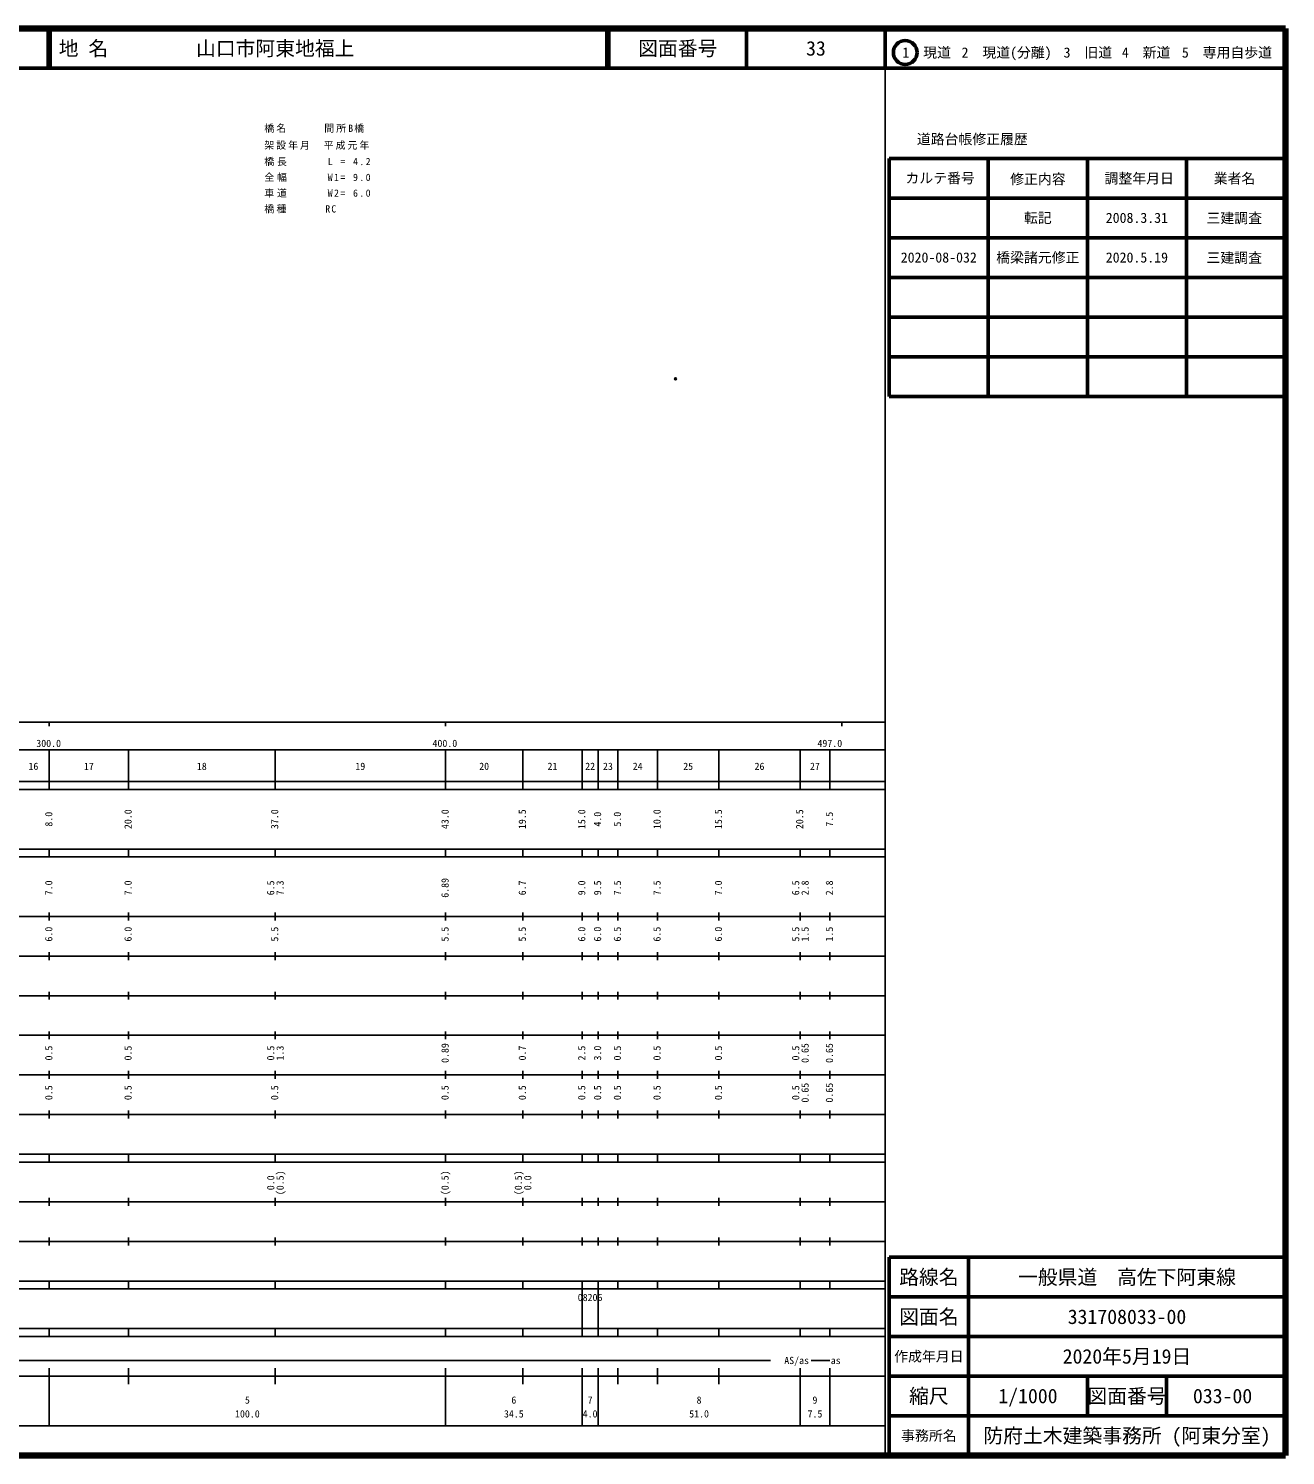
# Model space of a CAD drawing. Units: millimetres on the paper. Extents: x 40 to 680, y 20 to 380.
# Drawn here: x 362.8 to 680, y 20 to 380 of the extents above; entities that cross this region are included whole.
import ezdxf
from ezdxf.enums import TextEntityAlignment as Align

# ---------------------------------------------------------------- set-up
doc = ezdxf.new("R2010")
doc.units = ezdxf.units.MM
doc.header["$PDMODE"] = 32
doc.header["$PDSIZE"] = 0.5
for name, color, linetype in [('M-OTRS', 6, 'Continuous'), ('M-STR-HTXT', 7, 'Continuous'), ('M-TTL-TXT', 7, 'Continuous')]:
    doc.layers.add(name, color=color, linetype=linetype)
for name, color, linetype, lineweight in [('M-TTL', 2, 'Continuous', 140), ('M-TTL-BAND', 7, 'Continuous', 25), ('M-TTL-FRAM', 2, 'Continuous', 50), ('M-TTL-LINE', 7, 'Continuous', 50)]:
    doc.layers.add(name, color=color, linetype=linetype, lineweight=lineweight)
doc.styles.add('ＭＳ ゴシック', font='')
doc.styles.get('ＭＳ ゴシック').set_extended_font_data('MS Gothic')

msp = doc.modelspace()

# ---------------------------------------------------------------- linework, layer by layer
at = {"layer": 'M-OTRS'}
msp.add_point((526.054, 291.592), dxfattribs=at)
at = {"layer": 'M-TTL'}
for p, q in [((680, 380), (40, 380)), ((680, 20), (680, 380)), ((40, 20), (680, 20))]:
    msp.add_line(p, q, dxfattribs=at)
at = {"layer": 'M-TTL-BAND'}
for p, q in [((579, 20), (579, 370)), ((40, 205), (579, 205)), ((368, 205), (368, 204)), ((468, 205), (468, 204)), ((568, 205), (568, 204)), ((68, 198), (579, 198)), ((368, 188), (368, 198)), ((388, 188), (388, 198)), ((425, 188), (425, 198)), ((468, 188), (468, 198)), ((487.5, 188), (487.5, 198)), ((502.5, 188), (502.5, 198)), ((506.5, 188), (506.5, 198)), ((511.5, 188), (511.5, 198)), ((521.5, 188), (521.5, 198)), ((537, 188), (537, 198)), ((557.5, 188), (557.5, 198)), ((565, 188), (565, 198)), ((40, 190), (579, 190)), ((40, 188), (579, 188)), ((40, 173), (579, 173)), ((368, 171), (368, 173)), ((388, 171), (388, 173)), ((425, 171), (425, 173)), ((468, 171), (468, 173)), ((487.5, 171), (487.5, 173)), ((502.5, 171), (502.5, 173)), ((506.5, 171), (506.5, 173)), ((511.5, 171), (511.5, 173)), ((521.5, 171), (521.5, 173)), ((537, 171), (537, 173)), ((557.5, 171), (557.5, 173)), ((565, 171), (565, 173)), ((40, 171), (579, 171)), ((40, 156), (579, 156)), ((368, 155), (368, 157)), ((388, 155), (388, 157)), ((425, 155), (425, 157)), ((468, 155), (468, 157)), ((487.5, 155), (487.5, 157)), ((502.5, 155), (502.5, 157)), ((506.5, 155), (506.5, 157)), ((511.5, 155), (511.5, 157)), ((521.5, 155), (521.5, 157)), ((537, 155), (537, 157)), ((557.5, 155), (557.5, 157)), ((565, 155), (565, 157)), ((46, 146), (579, 146)), ((368, 145), (368, 147)), ((388, 145), (388, 147)), ((425, 145), (425, 147)), ((468, 145), (468, 147)), ((487.5, 145), (487.5, 147)), ((502.5, 145), (502.5, 147)), ((506.5, 145), (506.5, 147)), ((511.5, 145), (511.5, 147)), ((521.5, 145), (521.5, 147)), ((537, 145), (537, 147)), ((557.5, 145), (557.5, 147)), ((565, 145), (565, 147)), ((368, 135), (368, 137)), ((388, 135), (388, 137)), ((425, 135), (425, 137)), ((468, 135), (468, 137)), ((487.5, 135), (487.5, 137)), ((502.5, 135), (502.5, 137)), ((506.5, 135), (506.5, 137)), ((511.5, 135), (511.5, 137)), ((521.5, 135), (521.5, 137)), ((537, 135), (537, 137)), ((557.5, 135), (557.5, 137)), ((565, 135), (565, 137)), ((52, 136), (579, 136)), ((46, 126), (579, 126)), ((368, 125), (368, 127)), ((388, 125), (388, 127)), ((425, 125), (425, 127)), ((468, 125), (468, 127)), ((487.5, 125), (487.5, 127)), ((502.5, 125), (502.5, 127)), ((506.5, 125), (506.5, 127)), ((511.5, 125), (511.5, 127)), ((521.5, 125), (521.5, 127)), ((537, 125), (537, 127)), ((557.5, 125), (557.5, 127)), ((565, 125), (565, 127)), ((52, 116), (579, 116)), ((368, 115), (368, 117)), ((388, 115), (388, 117)), ((425, 115), (425, 117)), ((468, 115), (468, 117)), ((487.5, 115), (487.5, 117)), ((502.5, 115), (502.5, 117)), ((506.5, 115), (506.5, 117)), ((511.5, 115), (511.5, 117)), ((521.5, 115), (521.5, 117)), ((537, 115), (537, 117)), ((557.5, 115), (557.5, 117)), ((565, 115), (565, 117)), ((46, 106), (579, 106)), ((368, 105), (368, 107)), ((388, 105), (388, 107)), ((425, 105), (425, 107)), ((468, 105), (468, 107)), ((487.5, 105), (487.5, 107)), ((502.5, 105), (502.5, 107)), ((506.5, 105), (506.5, 107)), ((511.5, 105), (511.5, 107)), ((521.5, 105), (521.5, 107)), ((537, 105), (537, 107)), ((557.5, 105), (557.5, 107)), ((565, 105), (565, 107)), ((40, 96), (579, 96)), ((40, 94), (579, 94)), ((368, 94), (368, 96)), ((388, 94), (388, 96)), ((425, 94), (425, 96)), ((468, 94), (468, 96)), ((487.5, 94), (487.5, 96)), ((502.5, 94), (502.5, 96)), ((506.5, 94), (506.5, 96)), ((511.5, 94), (511.5, 96)), ((521.5, 94), (521.5, 96)), ((537, 94), (537, 96)), ((557.5, 94), (557.5, 96)), ((565, 94), (565, 96)), ((49, 84), (579, 84)), ((368, 83), (368, 85)), ((388, 83), (388, 85)), ((425, 83), (425, 85)), ((468, 83), (468, 85)), ((487.5, 83), (487.5, 85)), ((502.5, 83), (502.5, 85)), ((506.5, 83), (506.5, 85)), ((511.5, 83), (511.5, 85)), ((521.5, 83), (521.5, 85)), ((537, 83), (537, 85)), ((557.5, 83), (557.5, 85)), ((565, 83), (565, 85)), ((40, 74), (579, 74)), ((368, 73), (368, 75)), ((388, 73), (388, 75)), ((425, 73), (425, 75)), ((468, 73), (468, 75)), ((487.5, 73), (487.5, 75)), ((502.5, 73), (502.5, 75)), ((506.5, 73), (506.5, 75)), ((511.5, 73), (511.5, 75)), ((521.5, 73), (521.5, 75)), ((537, 73), (537, 75)), ((557.5, 73), (557.5, 75)), ((565, 73), (565, 75)), ((40, 64), (579, 64)), ((40, 62), (579, 62)), ((368, 62), (368, 64)), ((388, 62), (388, 64)), ((425, 62), (425, 64)), ((468, 62), (468, 64)), ((487.5, 62), (487.5, 64)), ((502.5, 62), (502.5, 64)), ((502.5, 52), (502.5, 62)), ((506.5, 62), (506.5, 64)), ((506.5, 52), (506.5, 62)), ((511.5, 62), (511.5, 64)), ((521.5, 62), (521.5, 64)), ((537, 62), (537, 64)), ((557.5, 62), (557.5, 64)), ((565, 62), (565, 64)), ((40, 52), (579, 52)), ((368, 50), (368, 52)), ((388, 50), (388, 52)), ((425, 50), (425, 52)), ((468, 50), (468, 52)), ((487.5, 50), (487.5, 52)), ((502.5, 50), (502.5, 52)), ((506.5, 50), (506.5, 52)), ((511.5, 50), (511.5, 52)), ((521.5, 50), (521.5, 52)), ((537, 50), (537, 52)), ((557.5, 50), (557.5, 52)), ((565, 50), (565, 52)), ((40, 50), (579, 50)), ((242.5, 44), (550, 44)), ((565, 44), (560.302, 44)), ((40, 40), (579, 40)), ((368, 27.5), (368, 42)), ((388, 38), (388, 42)), ((425, 38), (425, 42)), ((468, 27.5), (468, 42)), ((487.5, 38), (487.5, 42)), ((502.5, 27.5), (502.5, 42)), ((506.5, 27.5), (506.5, 42)), ((511.5, 38), (511.5, 42)), ((521.5, 38), (521.5, 42)), ((537, 38), (537, 42)), ((557.5, 27.5), (557.5, 42)), ((565, 27.5), (565, 42)), ((68, 27.5), (579, 27.5))]:
    msp.add_line(p, q, dxfattribs=at)
at = {"layer": 'M-TTL-FRAM'}
for p, q in [((580, 347.197), (580, 287.197)), ((580, 347.197), (680, 347.197)), ((580, 287.197), (680, 287.197)), ((680, 70), (580, 70)), ((580, 70), (580, 20))]:
    msp.add_line(p, q, dxfattribs=at)
at = {"layer": 'M-TTL-LINE'}
for p, q in [((367.75, 380), (367.75, 370)), ((368.25, 380), (368.25, 370)), ((508.747, 380), (508.747, 370)), ((509.247, 380), (509.247, 370)), ((543.997, 380), (543.997, 370)), ((579, 380), (579, 370)), ((40, 370), (680, 370)), ((605, 347.197), (605, 287.197)), ((630, 347.197), (630, 287.197)), ((655, 347.197), (655, 287.197)), ((580, 337.197), (680, 337.197)), ((580, 327.197), (680, 327.197)), ((580, 317.197), (680, 317.197)), ((580, 307.197), (680, 307.197)), ((580, 297.197), (680, 297.197)), ((600, 70), (600, 20)), ((680, 60), (580, 60)), ((680, 50), (580, 50)), ((680, 40), (580, 40)), ((630, 40), (630, 30)), ((650, 40), (650, 30)), ((680, 30), (580, 30))]:
    msp.add_line(p, q, dxfattribs=at)
msp.add_circle((584.031, 373.958), 3, dxfattribs=at)

# ---------------------------------------------------------------- texts
at = {"layer": 'M-STR-HTXT', "char_height": 1.833, "attachment_point": 7, "style": 'ＭＳ ゴシック'}
for s, insert in [('\\T1.21;橋名\u3000\u3000\u3000間所B橋', (422.273, 353.712)), ('\\T1.2;架設年月\u3000平成元年', (422.273, 349.416)), ('\\T1.28;橋長\u3000\u3000\u3000L\\~=\\~4.2', (422.273, 345.318)), ('\\T1.28;全幅\u3000\u3000\u3000W1=\\~9.0', (422.273, 341.338)), ('\\T1.28;車道\u3000\u3000\u3000W2=\\~6.0', (422.273, 337.358)), ('\\T1.23;橋種\u3000\u3000\u3000RC', (422.273, 333.378))]:
    msp.add_mtext(s, dxfattribs=dict(at, insert=insert))
at = {"layer": 'M-TTL-BAND', "style": 'ＭＳ ゴシック'}
for s, p in [('300.0', (367.844, 198.195)), ('400.0', (467.844, 198.195)), ('497.0', (565, 198.195)), ('16', (364, 192.405)), ('17', (378, 192.405)), ('18', (406.5, 192.405)), ('19', (446.5, 192.405)), ('20', (477.75, 192.405)), ('21', (495, 192.405)), ('22', (504.5, 192.405)), ('23', (509, 192.405)), ('24', (516.5, 192.405)), ('25', (529.25, 192.405)), ('26', (547.25, 192.405)), ('27', (561.25, 192.405)), ('AS/as', (556.624, 42.5)), ('as', (566.482, 42.5)), ('5', (418, 32.523)), ('6', (485.25, 32.523)), ('7', (504.5, 32.523)), ('8', (532, 32.523)), ('9', (561.25, 32.523)), ('100.0', (418, 29.033)), ('34.5', (485.25, 29.033)), ('4.0', (504.5, 29.033)), ('51.0', (532, 29.033)), ('7.5', (561.25, 29.033))]:
    msp.add_text(s, height=1.833, dxfattribs=at).set_placement(p, align=Align.BOTTOM_CENTER)
for s, p in [('8.0', (369.338, 180.524)), ('20.0', (389.338, 180.524)), ('37.0', (426.338, 180.524)), ('43.0', (469.338, 180.524)), ('19.5', (488.838, 180.524)), ('15.0', (503.838, 180.524)), ('4.0', (507.838, 180.524)), ('5.0', (512.838, 180.524)), ('10.0', (522.838, 180.524)), ('15.5', (538.338, 180.524)), ('20.5', (558.838, 180.524)), ('7.5', (566.338, 180.524)), ('7.0', (369.338, 163.198)), ('7.0', (389.338, 163.198)), ('6.5', (425.338, 163.198)), ('7.3', (427.708, 163.198)), ('6.89', (469.338, 163.198)), ('6.7', (488.838, 163.198)), ('9.0', (503.838, 163.198)), ('9.5', (507.838, 163.198)), ('7.5', (512.838, 163.198)), ('7.5', (522.838, 163.198)), ('7.0', (538.338, 163.198)), ('6.5', (557.838, 163.198)), ('2.8', (560.208, 163.198)), ('2.8', (566.338, 163.198)), ('6.0', (369.338, 151.524)), ('6.0', (389.338, 151.524)), ('5.5', (426.338, 151.524)), ('5.5', (469.338, 151.524)), ('5.5', (488.838, 151.524)), ('6.0', (503.838, 151.524)), ('6.0', (507.838, 151.524)), ('6.5', (512.838, 151.524)), ('6.5', (522.838, 151.524)), ('6.0', (538.338, 151.524)), ('5.5', (557.838, 151.524)), ('1.5', (560.208, 151.524)), ('1.5', (566.338, 151.524)), ('0.5', (369.338, 121.524)), ('0.5', (389.338, 121.524)), ('0.5', (425.338, 121.524)), ('1.3', (427.708, 121.524)), ('0.89', (469.338, 121.524)), ('0.7', (488.838, 121.524)), ('2.5', (503.838, 121.524)), ('3.0', (507.838, 121.524)), ('0.5', (512.838, 121.524)), ('0.5', (522.838, 121.524)), ('0.5', (538.338, 121.524)), ('0.5', (557.838, 121.524)), ('0.65', (560.208, 121.524)), ('0.65', (566.338, 121.524)), ('0.5', (369.338, 111.524)), ('0.5', (389.338, 111.524)), ('0.5', (426.338, 111.524)), ('0.5', (469.338, 111.524)), ('0.5', (488.838, 111.524)), ('0.5', (503.838, 111.524)), ('0.5', (507.838, 111.524)), ('0.5', (512.838, 111.524)), ('0.5', (522.838, 111.524)), ('0.5', (538.338, 111.524)), ('0.5', (557.838, 111.524)), ('0.65', (560.208, 111.524)), ('0.65', (566.338, 111.524)), ('0.0', (425.338, 88.788)), ('(0.5)', (427.708, 88.788)), ('(0.5)', (469.338, 88.788)), ('(0.5)', (487.838, 88.788)), ('0.0', (490.208, 88.788))]:
    msp.add_text(s, height=1.833, rotation=90, dxfattribs=at).set_placement(p, align=Align.BOTTOM_CENTER)
msp.add_text('08206', height=1.833, dxfattribs=at).set_placement((501.375, 58.405), align=Align.BOTTOM_LEFT)
at = {"layer": 'M-TTL-TXT', "style": 'ＭＳ ゴシック'}
for s, p in [('地 名', (370.38, 375)), ('山口市阿東地福上', (405.024, 375))]:
    msp.add_text(s, height=3.666, dxfattribs=at).set_placement(p, align=Align.MIDDLE_LEFT)
for s, height, p in [('図面番号', 3.666, (526.622, 375)), ('33', 3.666, (561.497, 375)), ('1\u3000現道', 2.566, (589.448, 373.958)), ('2\u3000現道(分離)', 2.566, (609.619, 373.958)), ('3\u3000旧道', 2.566, (630.121, 373.958)), ('4\u3000新道', 2.566, (644.824, 373.958)), ('5\u3000専用自歩道', 2.566, (665.228, 373.958)), ('道路台帳修正履歴', 2.566, (600.968, 352.113)), ('カルテ番号', 2.566, (592.839, 342.277)), ('修正内容', 2.566, (617.509, 342.023)), ('調整年月日', 2.566, (643.089, 342.197)), ('業者名', 2.566, (667.134, 342.197)), ('転記', 2.566, (617.5, 332.245)), ('2008.3.31', 2.566, (642.5, 332.245)), ('三建調査', 2.566, (667.077, 332.189)), ('2020-08-032', 2.566, (592.5, 322.245)), ('橋梁諸元修正', 2.566, (617.5, 322.245)), ('2020.5.19', 2.566, (642.5, 322.245)), ('三建調査', 2.566, (667.077, 322.189)), ('路線名', 3.666, (590, 65)), ('路線名', 3.666, (590, 65)), ('一般県道\u3000高佐下阿東線', 3.666, (640, 65)), ('図面名', 3.666, (590, 55)), ('図面名', 3.666, (590, 55)), ('331708033-00', 3.666, (640, 55)), ('2020年5月19日', 3.666, (640, 45)), ('作成年月日', 2.566, (590, 45)), ('作成年月日', 2.566, (590, 45)), ('縮尺', 3.666, (590, 35)), ('縮尺', 3.666, (590, 35)), ('1/1000', 3.666, (615, 35)), ('図面番号', 3.666, (640, 35)), ('図面番号', 3.666, (640, 35)), ('033-00', 3.666, (664.125, 35)), ('事務所名', 2.566, (590, 25)), ('事務所名', 2.566, (590, 25)), ('防府土木建築事務所 (阿東分室)', 3.666, (640, 25))]:
    msp.add_text(s, height=height, dxfattribs=at).set_placement(p, align=Align.MIDDLE_CENTER)

doc.saveas('drawing.dxf')
